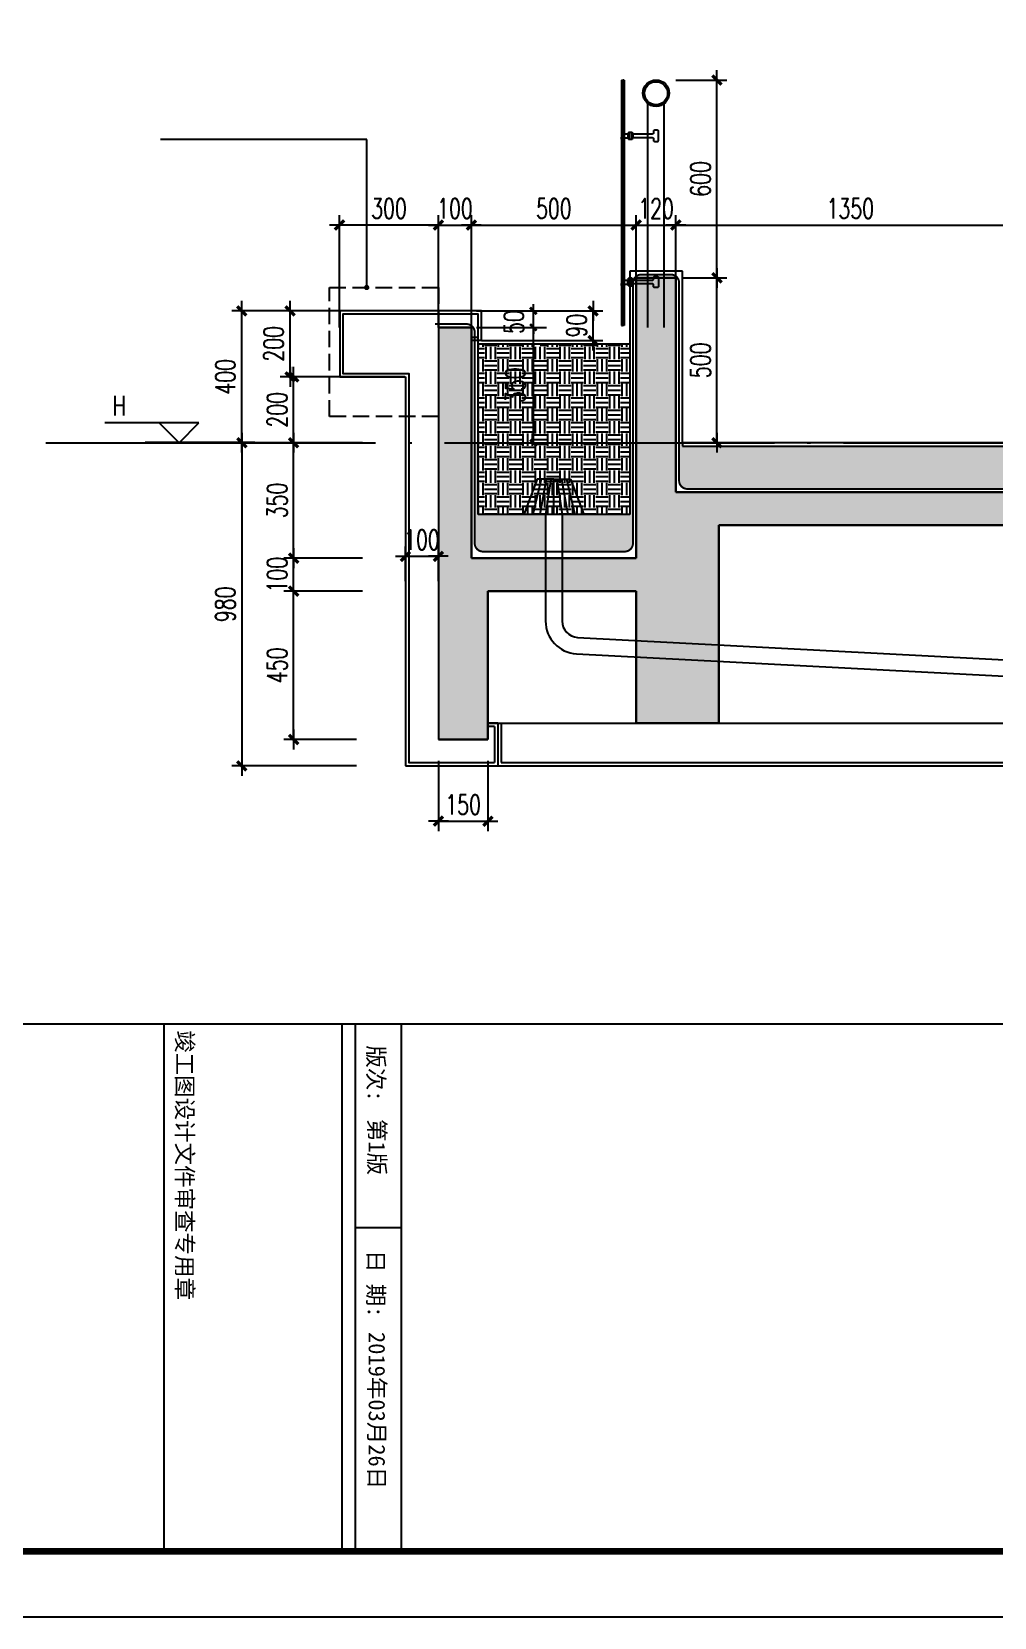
# Model space of a CAD drawing. Extents: x 1980812 to 2578970, y -669191 to 284498.
# Drawn here: x 2377895 to 2380815, y -408322 to -403514 of the extents above; entities that cross this region are included whole.
import ezdxf
from ezdxf.enums import TextEntityAlignment as Align

# ---------------------------------------------------------------- set-up
doc = ezdxf.new("R2010")
doc.units = 0
doc.header["$LTSCALE"] = 1000
doc.header["$MEASUREMENT"] = 0
doc.linetypes.add('DASH', pattern=[0.35, 0.25, -0.1])
doc.linetypes.add('DOTE', pattern=[2.42, 2, -0.2, 0.02, -0.2])
for name, color, linetype in [('A-SECT-MCUT', 1, 'Continuous'), ('A-SECT-MCUT-FINE', 137, 'Continuous'), ('DIM_ELEV', 3, 'Continuous'), ('DIM_IDEN', 3, 'Continuous'), ('dote', 1, 'DOTE'), ('ELEV-4-RAIL', 251, 'Continuous'), ('TEXT', 7, 'Continuous'), ('TK', 1, 'Continuous'), ('WALL', 4, 'Continuous'), ('WINDOW', 2, 'Continuous'), ('可见看线', 63, 'Continuous'), ('柱墙填充', 181, 'Continuous'), ('栏杆', 143, 'Continuous'), ('详细标注', 231, 'Continuous'), ('铝板', 31, 'Continuous'), ('防水卷材', 6, 'DASH'), ('面层', 31, 'Continuous')]:
    doc.layers.add(name, color=color, linetype=linetype)
doc.styles.add('_TCH_DIM_T3', font='SIMPLEX', dxfattribs={"width": 0.705882, "bigfont": 'GBCBIG'})
doc.styles.add('DIM_FONT', font='SIMPLEX', dxfattribs={"width": 0.7, "bigfont": 'GBCBIG'})
doc.styles.add('FSJ-SHX', font='txtw.shx', dxfattribs={"width": 0.75, "bigfont": 'hztxtw.shx'})
doc.styles.add('SONGTI', font='NSimSun.ttf', dxfattribs={"width": 1.1})
doc.dimstyles.new('_TCH_ARCH&&20', dxfattribs={"dimtxt": 59.5, "dimasz": 20, "dimexe": 40, "dimexo": 4, "dimgap": 25.25, "dimtad": 1, "dimdec": 0, "dimzin": 0, "dimdsep": 46, "dimtxsty": '_TCH_DIM_T3', "dimblk": 'ARCHTICK', "dimcen": 0.09, "dimclrt": 7, "dimazin": 2, "dimtfac": 1, "dimtdec": 0, "dimtix": 1, "dimtmove": 2, "dimatfit": 3, "dimfxl": 1, "dimtolj": 1, "dimtzin": 0, "dimarcsym": 0})
doc.dimstyles.new('DIMN20', dxfattribs={"dimscale": 0.2, "dimtxt": 300, "dimasz": 1, "dimexe": 150, "dimexo": 0, "dimgap": 100, "dimtad": 1, "dimdec": 0, "dimzin": 0, "dimdsep": 46, "dimtxsty": 'DIM_FONT', "dimblk1": '_DIMX', "dimblk2": '_DIMX', "dimsah": 1, "dimcen": 0.09, "dimclrd": 256, "dimclre": 256, "dimclrt": 7, "dimadec": 0, "dimazin": 0, "dimtfac": 1, "dimtdec": 0, "dimtix": 1, "dimtmove": 2, "dimatfit": 3, "dimldrblk": '_DIMX', "dimfxl": 150, "dimtolj": 1, "dimtzin": 0, "dimarcsym": 0})

# ---------------------------------------------------------------- blocks, each defined once
blk = doc.blocks.new('_DIMX')
blk.add_line((-150, 0), (150, 0))
at = {"const_width": 50}
blk.add_lwpolyline([(-70, -70), (70, 70)], dxfattribs=at)
blk = doc.blocks.new('*D2547')
at = {"layer": 'Defpoints', "color": 0, "transparency": 16777216}
for p in [(2378689.4, -405210.1), (2378898.7, -405210.1), (2378879.9, -405660.1)]:
    blk.add_point(p, dxfattribs=at)
at = {"layer": '详细标注', "lineweight": -2, "transparency": 16777216}
for p, q in [((2378898.7, -405210.1), (2378659.4, -405210.1)), ((2378689.4, -405659.9), (2378689.4, -405210.3)), ((2378879.9, -405660.1), (2378659.4, -405660.1))]:
    blk.add_line(p, q, dxfattribs=at)
at = {"layer": '详细标注', "lineweight": -2, "transparency": 16777216, "xscale": 0.2, "yscale": 0.2, "zscale": 0.2}
for p, rotation in [((2378689.4, -405210.1), 90), ((2378689.4, -405660.1), 270)]:
    blk.add_blockref('_DIMX', p, dxfattribs=dict(at, rotation=rotation))
at = {"layer": '详细标注', "color": 7, "transparency": 16777216, "insert": (2378639.4, -405435.1), "char_height": 60, "attachment_point": 5, "rotation": 90, "style": 'DIM_FONT'}
blk.add_mtext('\\A1;450', dxfattribs=at)
blk = doc.blocks.new('*D2548')
at = {"layer": 'Defpoints', "color": 0, "transparency": 16777216}
for p in [(2378689.4, -405110.1), (2378898.7, -405110.1, 0), (2378898.7, -405210.1)]:
    blk.add_point(p, dxfattribs=at)
at = {"layer": '详细标注', "lineweight": -2, "transparency": 16777216}
for p, q in [((2378898.7, -405110.1), (2378659.4, -405110.1)), ((2378689.4, -405109.9), (2378689.4, -405109.7)), ((2378689.4, -405210.1), (2378689.4, -405110.1)), ((2378898.7, -405210.1), (2378659.4, -405210.1)), ((2378689.4, -405210.3), (2378689.4, -405210.5))]:
    blk.add_line(p, q, dxfattribs=at)
at = {"layer": '详细标注', "lineweight": -2, "transparency": 16777216, "xscale": 0.2, "yscale": 0.2, "zscale": 0.2}
for p, rotation in [((2378689.4, -405110.1), 270), ((2378689.4, -405210.1), 90)]:
    blk.add_blockref('_DIMX', p, dxfattribs=dict(at, rotation=rotation))
at = {"layer": '详细标注', "color": 7, "transparency": 16777216, "insert": (2378639.4, -405160.1), "char_height": 60, "attachment_point": 5, "rotation": 90, "style": 'DIM_FONT'}
blk.add_mtext('\\A1;100', dxfattribs=at)
blk = doc.blocks.new('*D2549')
at = {"layer": 'Defpoints', "color": 0, "transparency": 16777216}
for p in [(2378689.4, -404760.1), (2378898.7, -404760.1, 0), (2378898.7, -405110.1)]:
    blk.add_point(p, dxfattribs=at)
at = {"layer": '详细标注', "lineweight": -2, "transparency": 16777216}
for p, q in [((2378898.7, -404760.1), (2378659.4, -404760.1)), ((2378689.4, -405109.9), (2378689.4, -404760.3)), ((2378898.7, -405110.1), (2378659.4, -405110.1))]:
    blk.add_line(p, q, dxfattribs=at)
at = {"layer": '详细标注', "lineweight": -2, "transparency": 16777216, "xscale": 0.2, "yscale": 0.2, "zscale": 0.2}
for p, rotation in [((2378689.4, -404760.1), 90), ((2378689.4, -405110.1), 270)]:
    blk.add_blockref('_DIMX', p, dxfattribs=dict(at, rotation=rotation))
at = {"layer": '详细标注', "color": 7, "transparency": 16777216, "insert": (2378639.4, -404935.1), "char_height": 60, "attachment_point": 5, "rotation": 90, "style": 'DIM_FONT'}
blk.add_mtext('\\A1;350', dxfattribs=at)
blk = doc.blocks.new('*D2550')
at = {"layer": 'Defpoints', "color": 0, "transparency": 16777216}
for p in [(2378532.3, -404360.1), (2378879.9, -404360.1), (2378879.9, -404760.1)]:
    blk.add_point(p, dxfattribs=at)
at = {"layer": '详细标注', "lineweight": -2, "transparency": 16777216}
for p, q in [((2378879.9, -404360.1), (2378502.3, -404360.1)), ((2378532.3, -404759.9), (2378532.3, -404360.3)), ((2378879.9, -404760.1), (2378502.3, -404760.1))]:
    blk.add_line(p, q, dxfattribs=at)
at = {"layer": '详细标注', "lineweight": -2, "transparency": 16777216, "xscale": 0.2, "yscale": 0.2, "zscale": 0.2}
for p, rotation in [((2378532.3, -404360.1), 90), ((2378532.3, -404760.1), 270)]:
    blk.add_blockref('_DIMX', p, dxfattribs=dict(at, rotation=rotation))
at = {"layer": '详细标注', "color": 7, "transparency": 16777216, "insert": (2378482.3, -404560.1), "char_height": 60, "attachment_point": 5, "rotation": 90, "style": 'DIM_FONT'}
blk.add_mtext('\\A1;400', dxfattribs=at)
blk = doc.blocks.new('*D2551')
at = {"layer": 'Defpoints', "color": 0, "transparency": 16777216}
for p in [(2378689.4, -405110.1), (2378898.7, -405110.1, 0), (2378898.7, -405210.1)]:
    blk.add_point(p, dxfattribs=at)
at = {"layer": '详细标注', "lineweight": -2, "transparency": 16777216}
for p, q in [((2378898.7, -405110.1), (2378659.4, -405110.1)), ((2378689.4, -405109.9), (2378689.4, -405109.7)), ((2378689.4, -405210.1), (2378689.4, -405110.1)), ((2378898.7, -405210.1), (2378659.4, -405210.1)), ((2378689.4, -405210.3), (2378689.4, -405210.5))]:
    blk.add_line(p, q, dxfattribs=at)
at = {"layer": '详细标注', "lineweight": -2, "transparency": 16777216, "xscale": 0.2, "yscale": 0.2, "zscale": 0.2}
for p, rotation in [((2378689.4, -405110.1), 270), ((2378689.4, -405210.1), 90)]:
    blk.add_blockref('_DIMX', p, dxfattribs=dict(at, rotation=rotation))
at = {"layer": '详细标注', "color": 7, "transparency": 16777216, "insert": (2378639.4, -405160.1), "char_height": 60, "attachment_point": 5, "rotation": 90, "style": 'DIM_FONT'}
blk.add_mtext('\\A1;100', dxfattribs=at)
blk = doc.blocks.new('*D2552')
at = {"layer": 'Defpoints', "color": 0, "transparency": 16777216}
for p in [(2378689.4, -404760.1), (2378898.7, -404760.1, 0), (2378898.7, -405110.1)]:
    blk.add_point(p, dxfattribs=at)
at = {"layer": '详细标注', "lineweight": -2, "transparency": 16777216}
for p, q in [((2378898.7, -404760.1), (2378659.4, -404760.1)), ((2378689.4, -405109.9), (2378689.4, -404760.3)), ((2378898.7, -405110.1), (2378659.4, -405110.1))]:
    blk.add_line(p, q, dxfattribs=at)
at = {"layer": '详细标注', "lineweight": -2, "transparency": 16777216, "xscale": 0.2, "yscale": 0.2, "zscale": 0.2}
for p, rotation in [((2378689.4, -404760.1), 90), ((2378689.4, -405110.1), 270)]:
    blk.add_blockref('_DIMX', p, dxfattribs=dict(at, rotation=rotation))
at = {"layer": '详细标注', "color": 7, "transparency": 16777216, "insert": (2378639.4, -404935.1), "char_height": 60, "attachment_point": 5, "rotation": 90, "style": 'DIM_FONT'}
blk.add_mtext('\\A1;350', dxfattribs=at)
blk = doc.blocks.new('*D2553')
at = {"layer": 'Defpoints', "color": 0, "transparency": 16777216}
for p in [(2378532.3, -404360.1), (2378879.9, -404360.1), (2378879.9, -404760.1)]:
    blk.add_point(p, dxfattribs=at)
at = {"layer": '详细标注', "lineweight": -2, "transparency": 16777216}
for p, q in [((2378879.9, -404360.1), (2378502.3, -404360.1)), ((2378532.3, -404759.9), (2378532.3, -404360.3)), ((2378879.9, -404760.1), (2378502.3, -404760.1))]:
    blk.add_line(p, q, dxfattribs=at)
at = {"layer": '详细标注', "lineweight": -2, "transparency": 16777216, "xscale": 0.2, "yscale": 0.2, "zscale": 0.2}
for p, rotation in [((2378532.3, -404360.1), 90), ((2378532.3, -404760.1), 270)]:
    blk.add_blockref('_DIMX', p, dxfattribs=dict(at, rotation=rotation))
at = {"layer": '详细标注', "color": 7, "transparency": 16777216, "insert": (2378482.3, -404560.1), "char_height": 60, "attachment_point": 5, "rotation": 90, "style": 'DIM_FONT'}
blk.add_mtext('\\A1;400', dxfattribs=at)
blk = doc.blocks.new('*D2736')
at = {"layer": 'Defpoints', "color": 0, "transparency": 16777216}
for p in [(2379868.7, -404260.1), (2379973.5, -404260.1), (2379868.7, -404760.1, 0)]:
    blk.add_point(p, dxfattribs=at)
at = {"layer": '详细标注', "lineweight": -2, "transparency": 16777216}
for p, q in [((2379868.7, -404260.1), (2380003.5, -404260.1)), ((2379973.5, -404759.9), (2379973.5, -404260.3)), ((2379868.7, -404760.1), (2380003.5, -404760.1))]:
    blk.add_line(p, q, dxfattribs=at)
at = {"layer": '详细标注', "lineweight": -2, "transparency": 16777216, "xscale": 0.2, "yscale": 0.2, "zscale": 0.2}
for p, rotation in [((2379973.5, -404260.1), 90), ((2379973.5, -404760.1), 270)]:
    blk.add_blockref('_DIMX', p, dxfattribs=dict(at, rotation=rotation))
at = {"layer": '详细标注', "color": 7, "transparency": 16777216, "insert": (2379923.5, -404510.1), "char_height": 60, "attachment_point": 5, "rotation": 90, "style": 'DIM_FONT'}
blk.add_mtext('\\A1;500', dxfattribs=at)
blk = doc.blocks.new('*D2555')
at = {"layer": 'Defpoints', "color": 0, "transparency": 16777216}
for p in [(2379848.7, -403660.1), (2379973.5, -403660.1), (2379868.7, -404260.1)]:
    blk.add_point(p, dxfattribs=at)
at = {"layer": '详细标注', "lineweight": -2, "transparency": 16777216}
for p, q in [((2379848.7, -403660.1), (2380003.5, -403660.1)), ((2379973.5, -404259.9), (2379973.5, -403660.3)), ((2379868.7, -404260.1), (2380003.5, -404260.1))]:
    blk.add_line(p, q, dxfattribs=at)
at = {"layer": '详细标注', "lineweight": -2, "transparency": 16777216, "xscale": 0.2, "yscale": 0.2, "zscale": 0.2}
for p, rotation in [((2379973.5, -403660.1), 90), ((2379973.5, -404260.1), 270)]:
    blk.add_blockref('_DIMX', p, dxfattribs=dict(at, rotation=rotation))
at = {"layer": '详细标注', "color": 7, "transparency": 16777216, "insert": (2379923.5, -403960.1), "char_height": 60, "attachment_point": 5, "rotation": 90, "style": 'DIM_FONT'}
blk.add_mtext('\\A1;600', dxfattribs=at)
blk = doc.blocks.new('*D2556')
at = {"layer": 'Defpoints', "color": 0, "transparency": 16777216}
for p in [(2378879.9, -404760.1), (2378532.3, -405740.1), (2378879.9, -405740.1)]:
    blk.add_point(p, dxfattribs=at)
at = {"layer": '详细标注', "lineweight": -2, "transparency": 16777216}
for p, q in [((2378879.9, -404760.1), (2378502.3, -404760.1)), ((2378532.3, -404760.3), (2378532.3, -405739.9)), ((2378879.9, -405740.1), (2378502.3, -405740.1))]:
    blk.add_line(p, q, dxfattribs=at)
at = {"layer": '详细标注', "lineweight": -2, "transparency": 16777216, "xscale": 0.2, "yscale": 0.2, "zscale": 0.2}
for p, rotation in [((2378532.3, -404760.1), 90), ((2378532.3, -405740.1), 270)]:
    blk.add_blockref('_DIMX', p, dxfattribs=dict(at, rotation=rotation))
at = {"layer": '详细标注', "color": 7, "transparency": 16777216, "insert": (2378482.3, -405250.1), "char_height": 60, "attachment_point": 5, "rotation": 90, "style": 'DIM_FONT'}
blk.add_mtext('\\A1;980', dxfattribs=at)
blk = doc.blocks.new('*D2557')
at = {"layer": 'Defpoints', "color": 0, "transparency": 16777216}
for p in [(2379228.7, -404099.8), (2379128.7, -404410.1), (2379228.7, -404410.1)]:
    blk.add_point(p, dxfattribs=at)
at = {"layer": '详细标注', "lineweight": -2, "transparency": 16777216}
for p, q in [((2379128.5, -404099.8), (2379128.3, -404099.8)), ((2379128.7, -404410.1), (2379128.7, -404069.8)), ((2379128.7, -404099.8), (2379228.7, -404099.8)), ((2379228.7, -404410.1), (2379228.7, -404069.8)), ((2379228.9, -404099.8), (2379229.1, -404099.8))]:
    blk.add_line(p, q, dxfattribs=at)
at = {"layer": '详细标注', "lineweight": -2, "transparency": 16777216, "xscale": 0.2, "yscale": 0.2, "zscale": 0.2}
blk.add_blockref('_DIMX', (2379128.7, -404099.8), dxfattribs=at)
at = {"layer": '详细标注', "lineweight": -2, "transparency": 16777216, "xscale": 0.2, "yscale": 0.2, "zscale": 0.2, "rotation": 180}
blk.add_blockref('_DIMX', (2379228.7, -404099.8), dxfattribs=at)
at = {"layer": '详细标注', "color": 7, "transparency": 16777216, "insert": (2379178.7, -404049.8), "char_height": 60, "attachment_point": 5, "style": 'DIM_FONT'}
blk.add_mtext('\\A1;100', dxfattribs=at)
blk = doc.blocks.new('*D2558')
at = {"layer": 'Defpoints', "color": 0, "transparency": 16777216}
for p in [(2379728.7, -404099.8), (2379728.7, -404260.1), (2379228.7, -404410.1)]:
    blk.add_point(p, dxfattribs=at)
at = {"layer": '详细标注', "lineweight": -2, "transparency": 16777216}
for p, q in [((2379228.7, -404410.1), (2379228.7, -404069.8)), ((2379228.9, -404099.8), (2379728.5, -404099.8)), ((2379728.7, -404260.1), (2379728.7, -404069.8))]:
    blk.add_line(p, q, dxfattribs=at)
at = {"layer": '详细标注', "lineweight": -2, "transparency": 16777216, "xscale": 0.2, "yscale": 0.2, "zscale": 0.2, "rotation": 180}
blk.add_blockref('_DIMX', (2379228.7, -404099.8), dxfattribs=at)
at = {"layer": '详细标注', "lineweight": -2, "transparency": 16777216, "xscale": 0.2, "yscale": 0.2, "zscale": 0.2}
blk.add_blockref('_DIMX', (2379728.7, -404099.8), dxfattribs=at)
at = {"layer": '详细标注', "color": 7, "transparency": 16777216, "insert": (2379478.7, -404049.8), "char_height": 60, "attachment_point": 5, "style": 'DIM_FONT'}
blk.add_mtext('\\A1;500', dxfattribs=at)
blk = doc.blocks.new('*D2559')
at = {"layer": 'Defpoints', "color": 0, "transparency": 16777216}
for p in [(2379848.7, -404099.8), (2379728.7, -404260.1), (2379848.7, -404260.1)]:
    blk.add_point(p, dxfattribs=at)
at = {"layer": '详细标注', "lineweight": -2, "transparency": 16777216}
for p, q in [((2379728.5, -404099.8), (2379728.3, -404099.8)), ((2379728.7, -404260.1), (2379728.7, -404069.8)), ((2379728.7, -404099.8), (2379848.7, -404099.8)), ((2379848.7, -404260.1), (2379848.7, -404069.8)), ((2379848.9, -404099.8), (2379849.1, -404099.8))]:
    blk.add_line(p, q, dxfattribs=at)
at = {"layer": '详细标注', "lineweight": -2, "transparency": 16777216, "xscale": 0.2, "yscale": 0.2, "zscale": 0.2}
blk.add_blockref('_DIMX', (2379728.7, -404099.8), dxfattribs=at)
at = {"layer": '详细标注', "lineweight": -2, "transparency": 16777216, "xscale": 0.2, "yscale": 0.2, "zscale": 0.2, "rotation": 180}
blk.add_blockref('_DIMX', (2379848.7, -404099.8), dxfattribs=at)
at = {"layer": '详细标注', "color": 7, "transparency": 16777216, "insert": (2379788.7, -404049.8), "char_height": 60, "attachment_point": 5, "style": 'DIM_FONT'}
blk.add_mtext('\\A1;120', dxfattribs=at)
blk = doc.blocks.new('*D2560')
at = {"layer": 'Defpoints', "color": 0, "transparency": 16777216}
for p in [(2380907.3, -404099.8), (2379848.7, -404260.1), (2380907.3, -404330.1, 0)]:
    blk.add_point(p, dxfattribs=at)
at = {"layer": '详细标注', "lineweight": -2, "transparency": 16777216}
for p, q in [((2379848.7, -404260.1), (2379848.7, -404069.8)), ((2379848.9, -404099.8), (2380907.1, -404099.8)), ((2380907.3, -404330.1), (2380907.3, -404069.8))]:
    blk.add_line(p, q, dxfattribs=at)
at = {"layer": '详细标注', "lineweight": -2, "transparency": 16777216, "xscale": 0.2, "yscale": 0.2, "zscale": 0.2, "rotation": 180}
blk.add_blockref('_DIMX', (2379848.7, -404099.8), dxfattribs=at)
at = {"layer": '详细标注', "lineweight": -2, "transparency": 16777216, "xscale": 0.2, "yscale": 0.2, "zscale": 0.2}
blk.add_blockref('_DIMX', (2380907.3, -404099.8), dxfattribs=at)
at = {"layer": '详细标注', "color": 7, "transparency": 16777216, "insert": (2380378, -404049.8), "char_height": 60, "attachment_point": 5, "style": 'DIM_FONT'}
blk.add_mtext('\\A1;1350', dxfattribs=at)
blk = doc.blocks.new('A$C4E184874')
at = {"layer": 'A-SECT-MCUT'}
for radius in [40, 35]:
    blk.add_circle((-50, 710), radius, dxfattribs=at)
at = {"layer": 'A-SECT-MCUT-FINE'}
for p, q in [((-75, 0), (-75, 678.8)), ((-25, 0), (-25, 678.8)), ((-150.2, 586.9), (-135.6, 586.9)), ((-135.6, 588.6), (-135.6, 573)), ((-131.2, 588.6), (-135.6, 588.6)), ((-133.4, 592.2), (-133.4, 588.6)), ((-133.4, 592.2), (-122.6, 592.2)), ((-131.2, 573), (-131.2, 588.6)), ((-125.1, 588.6), (-120.4, 588.6)), ((-125.1, 588.6), (-125.1, 573)), ((-122.6, 592.2), (-122.6, 588.6)), ((-120.4, 588.6), (-120.4, 573)), ((-120.4, 588.4), (-120.4, 587.1)), ((-150.2, 574.8), (-135.6, 574.8)), ((-131.2, 573), (-135.6, 573)), ((-133.4, 572.8), (-133.4, 573)), ((-133.4, 572.8), (-133.4, 569.4)), ((-125.6, 569.4), (-133.4, 569.4)), ((-122.6, 569.4), (-125.6, 569.4)), ((-125.1, 573), (-120.4, 573)), ((-122.6, 573), (-122.6, 569.4)), ((-120.4, 574.5), (-120.4, 573.2)), ((-131.2, 145.1), (-135.6, 145.1)), ((-125.6, 148.8), (-133.4, 148.8)), ((-133.4, 145.4), (-133.4, 148.8)), ((-133.4, 145.4), (-133.4, 145.1)), ((-131.2, 145.1), (-131.2, 129.6)), ((-122.6, 148.8), (-125.6, 148.8)), ((-125.1, 145.1), (-120.4, 145.1)), ((-125.1, 129.6), (-125.1, 145.1)), ((-122.6, 145.1), (-122.6, 148.8)), ((-120.4, 129.6), (-120.4, 145.1)), ((-120.4, 143.7), (-120.4, 145)), ((-131.2, 129.6), (-135.6, 129.6)), ((-133.4, 125.9), (-133.4, 129.6)), ((-133.4, 125.9), (-122.6, 125.9)), ((-125.1, 129.6), (-120.4, 129.6)), ((-122.6, 125.9), (-122.6, 129.6)), ((-120.4, 129.8), (-120.4, 131.1))]:
    blk.add_line(p, q, dxfattribs=at)
for points in [[(-150.2, 586.9), (-155, 590.8), (-155, 585.4)], [(-108.9, 586.2), (-120.4, 586.2)], [(-150.2, 574.8), (-155, 570.9), (-155, 576.3)], [(-120.4, 575.4), (-108.9, 575.4)], [(-120.4, 142.8), (-108.9, 142.8)], [(-108.9, 132), (-120.4, 132)]]:
    blk.add_lwpolyline(points, dxfattribs=at)
for points in [[(-109.9, 575.4), (-60.8, 575.4, -0.414214), (-57.8, 572.4), (-57.8, 567, 0.44229), (-54.8, 564), (-45.2, 564, 0.398045), (-42.3, 567), (-42.3, 594.6, 0.414214), (-45.3, 597.6), (-54.8, 597.6, 0.414214), (-57.8, 594.6), (-57.8, 589.2, -0.414214), (-60.8, 586.2), (-109.9, 586.2)], [(-109.9, 142.8), (-60.8, 142.8, 0.414214), (-57.8, 145.8), (-57.8, 151.2, -0.44229), (-54.8, 154.2), (-45.2, 154.2, -0.398045), (-42.3, 151.2), (-42.3, 123.6, -0.414214), (-45.3, 120.6), (-54.8, 120.6, -0.414214), (-57.8, 123.6), (-57.8, 129, 0.414214), (-60.8, 132), (-109.9, 132)]]:
    blk.add_lwpolyline(points, format="xyb", dxfattribs=at)
at = {"layer": 'DIM_IDEN'}
blk.add_circle((-25, 318.4), 0, dxfattribs=at)
at = {"layer": 'ELEV-4-RAIL'}
for p, q in [((-135.6, 129.6), (-135.6, 145.1)), ((-150.2, 143.4), (-135.6, 143.4)), ((-150.2, 131.3), (-135.6, 131.3))]:
    blk.add_line(p, q, dxfattribs=at)
for points in [[(-150.2, 143.4), (-155, 147.3), (-155, 141.9)], [(-150.2, 131.3), (-155, 127.4), (-155, 132.8)]]:
    blk.add_lwpolyline(points, dxfattribs=at)
at = {"layer": 'WINDOW'}
for p, q in [((-155, 749.4), (-154.4, 750)), ((-155, 749.4), (-155, 5.9)), ((-154.4, 750), (-152, 750)), ((-152, 750), (-151.1, 749.1)), ((-150.1, 750), (-151.1, 749.1)), ((-151.1, 749.1), (-151.1, 6.2)), ((-147.7, 750), (-150.1, 750)), ((-147.1, 749.4), (-147.7, 750)), ((-147.1, 749.4), (-147.1, 5.9)), ((-155, 5.9), (-154.4, 5.3)), ((-154.4, 5.3), (-152, 5.3)), ((-152, 5.3), (-151.1, 6.2)), ((-150.1, 5.3), (-151.1, 6.2)), ((-147.7, 5.3), (-150.1, 5.3)), ((-147.1, 5.9), (-147.7, 5.3))]:
    blk.add_line(p, q, dxfattribs=at)
blk = doc.blocks.new('*D2662')
at = {"layer": 'Defpoints', "color": 0, "transparency": 16777216}
for p in [(2378828.7, -404099.8), (2378828.7, -404410.1, 0), (2379128.7, -404410.1)]:
    blk.add_point(p, dxfattribs=at)
at = {"layer": '详细标注', "lineweight": -2, "transparency": 16777216}
for p, q in [((2378828.7, -404410.1), (2378828.7, -404069.8)), ((2379128.5, -404099.8), (2378828.9, -404099.8)), ((2379128.7, -404410.1), (2379128.7, -404069.8))]:
    blk.add_line(p, q, dxfattribs=at)
at = {"layer": '详细标注', "lineweight": -2, "transparency": 16777216, "xscale": 0.2, "yscale": 0.2, "zscale": 0.2, "rotation": 180}
blk.add_blockref('_DIMX', (2378828.7, -404099.8), dxfattribs=at)
at = {"layer": '详细标注', "lineweight": -2, "transparency": 16777216, "xscale": 0.2, "yscale": 0.2, "zscale": 0.2}
blk.add_blockref('_DIMX', (2379128.7, -404099.8), dxfattribs=at)
at = {"layer": '详细标注', "color": 7, "transparency": 16777216, "insert": (2378978.7, -404049.8), "char_height": 60, "attachment_point": 5, "style": 'DIM_FONT'}
blk.add_mtext('\\A1;300', dxfattribs=at)
blk = doc.blocks.new('*D1486')
at = {"layer": 'Defpoints', "color": 0, "transparency": 16777216}
for p in [(-450.4, 50), (-102.8, 50), (-102.8, -150, 0)]:
    blk.add_point(p, dxfattribs=at)
at = {"layer": '详细标注', "lineweight": -2, "transparency": 16777216}
for p, q in [((-102.8, 50), (-480.4, 50)), ((-450.4, -149.8), (-450.4, 49.8)), ((-102.8, -150), (-480.4, -150))]:
    blk.add_line(p, q, dxfattribs=at)
at = {"layer": '详细标注', "lineweight": -2, "transparency": 16777216, "xscale": 0.2, "yscale": 0.2, "zscale": 0.2}
for p, rotation in [((-450.4, 50), 90), ((-450.4, -150), 270)]:
    blk.add_blockref('_DIMX', p, dxfattribs=dict(at, rotation=rotation))
at = {"layer": '详细标注', "color": 7, "transparency": 16777216, "insert": (-500.4, -50), "char_height": 60, "attachment_point": 5, "rotation": 90, "style": 'DIM_FONT'}
blk.add_mtext('\\A1;200', dxfattribs=at)
blk = doc.blocks.new('_ArchTick')
at = {"color": 0, "linetype": 'ByBlock', "const_width": 0.4}
blk.add_lwpolyline([(-0.5, -0.5), (0.5, 0.5)], dxfattribs=at)
blk = doc.blocks.new('*D1487')
at = {"layer": 'Defpoints', "color": 0, "transparency": 16777216}
for p in [(110.6, 0), (287.5, 0), (110.6, -350.4)]:
    blk.add_point(p, dxfattribs=at)
at = {"layer": '详细标注', "color": 0, "lineweight": -2, "transparency": 16777216}
for p, q in [((114.6, 0), (327.5, 0)), ((287.5, -350.4), (287.5, 0)), ((114.6, -350.4), (327.5, -350.4))]:
    blk.add_line(p, q, dxfattribs=at)
at = {"layer": '详细标注', "color": 0, "lineweight": -2, "transparency": 16777216, "xscale": 20, "yscale": 20, "zscale": 20}
for p, rotation in [((287.5, 0), 90), ((287.5, -350.4), 270)]:
    blk.add_blockref('_ArchTick', p, dxfattribs=dict(at, rotation=rotation))
at = {"layer": '详细标注', "color": 7, "transparency": 16777216, "insert": (232.5, -175.2), "char_height": 59.5, "attachment_point": 5, "rotation": 90, "style": '_TCH_DIM_T3'}
blk.add_mtext('\\A1;350', dxfattribs=at)
blk = doc.blocks.new('*D1488')
at = {"layer": 'Defpoints', "color": 0, "transparency": 16777216}
for p in [(110.6, 50), (287.5, 50), (110.6, 0)]:
    blk.add_point(p, dxfattribs=at)
at = {"layer": '详细标注', "color": 0, "lineweight": -2, "transparency": 16777216}
for p, q in [((114.6, 50), (327.5, 50)), ((287.5, 50), (287.5, 70)), ((287.5, 0), (287.5, 50)), ((114.6, 0), (327.5, 0)), ((287.5, 0), (287.5, -20))]:
    blk.add_line(p, q, dxfattribs=at)
at = {"layer": '详细标注', "color": 0, "lineweight": -2, "transparency": 16777216, "xscale": 20, "yscale": 20, "zscale": 20}
for p, rotation in [((287.5, 50), 270), ((287.5, 0), 90)]:
    blk.add_blockref('_ArchTick', p, dxfattribs=dict(at, rotation=rotation))
at = {"layer": '详细标注', "color": 7, "transparency": 16777216, "insert": (228.3, 16.1), "char_height": 59.5, "attachment_point": 5, "rotation": 90, "style": '_TCH_DIM_T3'}
blk.add_mtext('\\A1;50', dxfattribs=at)
blk = doc.blocks.new('*D2123')
at = {"layer": 'Defpoints', "color": 0, "transparency": 16777216}
for p in [(2379128.5, -405104.5, 0), (2379028.5, -405180.2), (2379128.5, -405180.2, 0)]:
    blk.add_point(p, dxfattribs=at)
at = {"layer": '详细标注', "lineweight": -2, "transparency": 16777216}
for p, q in [((2379028.3, -405104.5, 0), (2379028.1, -405104.5, 0)), ((2379028.5, -405180.2, 0), (2379028.5, -405074.5, 0)), ((2379028.5, -405104.5, 0), (2379128.5, -405104.5, 0)), ((2379128.5, -405180.2, 0), (2379128.5, -405074.5, 0)), ((2379128.7, -405104.5, 0), (2379128.9, -405104.5, 0))]:
    blk.add_line(p, q, dxfattribs=at)
at = {"layer": '详细标注', "lineweight": -2, "transparency": 16777216, "xscale": 0.2, "yscale": 0.2, "zscale": 0.2}
blk.add_blockref('_DIMX', (2379028.5, -405104.5, 0), dxfattribs=at)
at = {"layer": '详细标注', "lineweight": -2, "transparency": 16777216, "xscale": 0.2, "yscale": 0.2, "zscale": 0.2, "rotation": 180}
blk.add_blockref('_DIMX', (2379128.5, -405104.5, 0), dxfattribs=at)
at = {"layer": '详细标注', "color": 7, "transparency": 16777216, "insert": (2379078.5, -405054.5, 0), "char_height": 60, "attachment_point": 5, "style": 'DIM_FONT'}
blk.add_mtext('\\A1;100', dxfattribs=at)
blk = doc.blocks.new('*D2124')
at = {"layer": 'Defpoints', "color": 0, "transparency": 16777216}
for p in [(2378689.4, -404560.1), (2378898.7, -404560.1), (2378898.7, -404760.1)]:
    blk.add_point(p, dxfattribs=at)
at = {"layer": '详细标注', "lineweight": -2, "transparency": 16777216}
for p, q in [((2378898.7, -404560.1), (2378659.4, -404560.1)), ((2378689.4, -404759.9), (2378689.4, -404560.3)), ((2378898.7, -404760.1), (2378659.4, -404760.1))]:
    blk.add_line(p, q, dxfattribs=at)
at = {"layer": '详细标注', "lineweight": -2, "transparency": 16777216, "xscale": 0.2, "yscale": 0.2, "zscale": 0.2}
for p, rotation in [((2378689.4, -404560.1), 90), ((2378689.4, -404760.1), 270)]:
    blk.add_blockref('_DIMX', p, dxfattribs=dict(at, rotation=rotation))
at = {"layer": '详细标注', "color": 7, "transparency": 16777216, "insert": (2378639.4, -404660.1), "char_height": 60, "attachment_point": 5, "rotation": 90, "style": 'DIM_FONT'}
blk.add_mtext('\\A1;200', dxfattribs=at)
blk = doc.blocks.new('*D2627')
at = {"layer": 'Defpoints', "color": 0, "transparency": 16777216}
for p in [(2379259.1, -404360.1), (2379597.7, -404360.1), (2379259.1, -404450.1)]:
    blk.add_point(p, dxfattribs=at)
at = {"layer": '详细标注', "lineweight": -2, "transparency": 16777216}
for p, q in [((2379259.1, -404360.1), (2379627.7, -404360.1)), ((2379597.7, -404359.9), (2379597.7, -404359.7)), ((2379597.7, -404450.1), (2379597.7, -404360.1)), ((2379259.1, -404450.1), (2379627.7, -404450.1)), ((2379597.7, -404450.3), (2379597.7, -404450.5))]:
    blk.add_line(p, q, dxfattribs=at)
at = {"layer": '详细标注', "lineweight": -2, "transparency": 16777216, "xscale": 0.2, "yscale": 0.2, "zscale": 0.2}
for p, rotation in [((2379597.7, -404360.1), 270), ((2379597.7, -404450.1), 90)]:
    blk.add_blockref('_DIMX', p, dxfattribs=dict(at, rotation=rotation))
at = {"layer": '详细标注', "color": 7, "transparency": 16777216, "insert": (2379547.7, -404405.1), "char_height": 60, "attachment_point": 5, "rotation": 90, "style": 'DIM_FONT'}
blk.add_mtext('\\A1;90', dxfattribs=at)
blk = doc.blocks.new('*D2199')
at = {"layer": 'Defpoints', "color": 0, "transparency": 16777216}
for p in [(2379128.7, -405724.4), (2379278.7, -405724.4), (2379278.7, -405907.7)]:
    blk.add_point(p, dxfattribs=at)
at = {"layer": '详细标注', "linetype": 'ByBlock', "lineweight": -2, "transparency": 16777216}
for p, q in [((2379128.7, -405724.4), (2379128.7, -405937.7)), ((2379278.7, -405724.4), (2379278.7, -405937.7))]:
    blk.add_line(p, q, dxfattribs=at)
at = {"layer": '详细标注', "lineweight": -2, "transparency": 16777216}
blk.add_line((2379128.9, -405907.7), (2379278.5, -405907.7), dxfattribs=at)
at = {"layer": '详细标注', "lineweight": -2, "transparency": 16777216, "xscale": 0.2, "yscale": 0.2, "zscale": 0.2, "rotation": 180}
blk.add_blockref('_DIMX', (2379128.7, -405907.7), dxfattribs=at)
at = {"layer": '详细标注', "lineweight": -2, "transparency": 16777216, "xscale": 0.2, "yscale": 0.2, "zscale": 0.2}
blk.add_blockref('_DIMX', (2379278.7, -405907.7), dxfattribs=at)
at = {"layer": '详细标注', "color": 7, "transparency": 16777216, "insert": (2379203.7, -405857.7), "char_height": 60, "attachment_point": 5, "style": 'DIM_FONT'}
blk.add_mtext('\\A1;150', dxfattribs=at)
blk = doc.blocks.new('A$C07856B57')
at = {"layer": '铝板'}
for p, q in [((130, 50), (-300, 50)), ((-300, 50), (-300, -150)), ((130, -40), (130, 50)), ((130, -40), (99.8, -40)), ((-300, -150), (-100, -150)), ((-100, -150), (-100, -1330)), ((180, -1200, 0), (149.8, -1200, 0)), ((180, -1200, 0), (180, -1330, 0)), ((180, -1200, 0), (180, -1330, 0)), ((170, -1210, 0), (149.8, -1210, 0)), ((170, -1210, 0), (170, -1320, 0)), ((-100, -1330), (180, -1330))]:
    blk.add_line(p, q, dxfattribs=at)
blk.add_lwpolyline([(99.8, -30), (120, -30), (120, 40), (-290, 40), (-290, -140), (-90, -140), (-90, -1320), (170, -1320)], dxfattribs=at)
at = {"layer": '详细标注'}
dim = blk.add_linear_dim(base=(-450.4, 50), p1=(-102.8, -150, 0), p2=(-102.8, 50), angle=90, dimstyle='DIMN20', dxfattribs=at)
dim.commit()
dim.dimension.update_dxf_attribs({"geometry": '*D1486', "text_midpoint": (-500.4, -50)})
dim = blk.add_linear_dim(base=(287.5, 50), p1=(110.6, 0), p2=(110.6, 50), angle=90, dimstyle='_TCH_ARCH&&20', dxfattribs=at)
dim.commit()
dim.dimension.update_dxf_attribs({"geometry": '*D1488', "text_midpoint": (228.3, 16.1), "dimtype": 129})
dim = blk.add_aligned_dim(p1=(110.6, -350.4), p2=(110.6, 0), distance=-176.9, dimstyle='_TCH_ARCH&&20', dxfattribs=at)
dim.commit()
dim.dimension.update_dxf_attribs({"geometry": '*D1487', "text_midpoint": (232.5, -175.2)})

msp = doc.modelspace()

# ---------------------------------------------------------------- hatches: boundary and pattern name
at = {"layer": '柱墙填充'}
h = msp.add_hatch(dxfattribs=at)
h.set_pattern_fill('钢筋混凝土', color=256, scale=20)
h.set_pattern_definition([(45, (2376079.31, -523830.945), (-35.35534, 35.35534), []), (50, (2376079.31, -523830.94), (143.45204, -12.55043), [15, -165]), (355, (2376079.31, -523830.94), (-27.75027, 150.43843), [12, -132]), (100.4514, (2376091.26, -523831.99), (115.70188, 137.88791), [12.74804, -140.22842]), (46.1842, (2376079.31, -523790.94), (213.4482, -33.1038), [22.5, -247.5]), (96.6356, (2376097.1, -523793.7), (186.93254, 194.82357), [19.12206, -210.3426]), (351.1842, (2376079.3, -523790.94), (186.9324, 194.8237), [18, -198]), (21, (2376099.31, -523800.94), (119.38141, -80.52378), [15, -165]), (326, (2376099.31, -523800.94), (48.66307, 145.03), [12, -132]), (71.4514, (2376109.26, -523807.66), (168.04453, 64.5061), [12.74804, -140.22842]), (37.5, (2376079.31, -523830.945), (2.43197, 66.57877), [0, -130.4, 0, -134, 0, -132.5]), (7.5, (2376079.31, -523830.945), (52.613907, 78.882342), [0, -76.4, 0, -127.4, 0, -50.5]), (327.5, (2376034.71, -523830.945), (106.764487, -4.510974), [0, -50, 0, -156, 0, -207]), (317.5, (2376014.71, -523830.945), (116.637234, 20.021), [0, -65, 0, -103.6, 0, -147])])
h.paths.add_polyline_path([(2379128.7, -404410.1), (2379228.7, -404410.1), (2379228.7, -405110.1), (2379728.7, -405110.1), (2379728.7, -404260.1), (2379848.7, -404260.1), (2379848.7, -404910.1), (2380907.3, -404910.1), (2380907.3, -404410.1), (2381107.3, -404410.1), (2381107.3, -404910.1), (2383139.8, -404910.1), (2383139.8, -405010.1), (2382698.7, -405010.1), (2382698.7, -405660.1), (2382298.7, -405660.1), (2382298.7, -405010.1), (2381107.3, -405010.1), (2381107.3, -405660.1), (2380907.3, -405660.1), (2380907.3, -405010.1), (2379978.7, -405010.1), (2379978.7, -405610.1), (2379728.7, -405610.1), (2379728.7, -405210.1), (2379278.7, -405210.1), (2379278.7, -405660.1), (2379128.7, -405660.1)])
h = msp.add_hatch(dxfattribs=at)
h.set_pattern_fill('土壤', color=252, scale=10)
h.set_pattern_definition([(0, (-539993.844, 524073.04), (37.5, 37.5), [37.5, -37.5]), (0, (-539993.844, 524087.104), (37.5, 37.5), [37.5, -37.5]), (0, (-539993.844, 524101.166), (37.5, 37.5), [37.5, -37.5]), (90, (-539989.156, 524105.854), (-37.5, 37.5), [37.5, -37.5]), (90, (-539975.094, 524105.854), (-37.5, 37.5), [37.5, -37.5]), (90, (-539961.03, 524105.854), (-37.5, 37.5), [37.5, -37.5])])
h.paths.add_polyline_path([(2379708.7, -404760.1), (2379248.7, -404760.1), (2379248.7, -404977.3), (2379708.7, -404977.3)])
edge = h.paths.add_edge_path()
edge.add_line((2379249.1, -404470.1), (2379249.1, -404460.1))
edge.add_line((2379249.1, -404460.1), (2379248.7, -404460.1))
edge.add_line((2379248.7, -404460.1), (2379248.7, -404760.1))
edge.add_line((2379248.7, -404760.1), (2379708.7, -404760.1))
edge.add_line((2379708.7, -404760.1), (2379708.7, -404460.1))
edge.add_line((2379708.7, -404460.1), (2379438.7, -404460.1))
edge.add_arc((2379428.7, -404460.1), 10, 180, 360, ccw=False)
edge.add_line((2379418.7, -404460.1), (2379249.1, -404460.1))
edge.add_line((2379249.1, -404460.1), (2379249.1, -404470.1))
h = msp.add_hatch(dxfattribs=at)
h.set_pattern_fill('混凝土', color=256, scale=10)
h.set_pattern_definition([(50, (2376079.31, -523830.945), (71.726018, -6.275213), [7.5, -82.5]), (355, (2376079.31, -523830.945), (-13.875133, 75.219213), [6, -66]), (100.4514, (2376085.29, -523831.47), (57.85094, 68.943954), [6.37402, -70.11421]), (46.1842, (2376079.31, -523810.945), (106.724105, -16.5519), [11.25, -123.75]), (96.6356, (2376088.2, -523812.32), (93.46627, 97.41179), [9.56103, -105.1713]), (351.1842, (2376079.31, -523810.94), (93.46619, 97.41186), [9, -99]), (21, (2376089.31, -523815.945), (59.690705, -40.26189), [7.5, -82.5]), (326, (2376089.31, -523815.945), (24.331533, 72.515005), [6, -66]), (71.4514, (2376094.285, -523819.3), (84.022263, 32.25305), [6.37402, -70.11421]), (37.5, (2376079.31, -523830.945), (1.2159855, 33.2893854), [0, -65.2, 0, -67, 0, -66.25]), (7.5, (2376079.31, -523830.945), (26.306954, 39.441171), [0, -38.2, 0, -63.7, 0, -25.25]), (327.5, (2376057.01, -523830.945), (53.3822436, -2.255487), [0, -25, 0, -78, 0, -103.5]), (317.5, (2376047.01, -523830.945), (58.318617, 10.010498), [0, -32.5, 0, -51.8, 0, -73.5])])
h.paths.add_polyline_path([(2379718.7, -404760.1), (2379708.7, -404760.1), (2379708.7, -404977.3), (2379503.7, -404977.3), (2379503.7, -405090), (2379693.7, -405090, 0.414214), (2379718.7, -405065)])
h.paths.add_polyline_path([(2379453.7, -404977.3), (2379248.7, -404977.3), (2379248.7, -404760.1), (2379238.7, -404760.1), (2379238.7, -405065, 0.414214), (2379263.7, -405090), (2379453.7, -405090)])
h.paths.add_polyline_path([(2380897.3, -404760.1), (2380887.3, -404760.1), (2380887.3, -404770.1), (2379868.7, -404770.1), (2379868.7, -404760.1), (2379858.7, -404760.1), (2379858.7, -404875.1, 0.414214), (2379883.7, -404900.1), (2380872.3, -404900.1, 0.414214), (2380897.3, -404875.1)])
h.paths.add_polyline_path([(2381923.4, -404817.8), (2381117.3, -404817.8), (2381117.3, -404875.1, 0.414214), (2381142.3, -404900.1), (2381923.4, -404900.1)])
h.paths.add_polyline_path([(2382498.7, -404817.8), (2382098.7, -404817.8), (2382098.7, -404900.1), (2382498.7, -404900.1)])
h.paths.add_polyline_path([(2382098.7, -404817.8), (2381961.6, -404817.8), (2381961.6, -404900.1), (2382098.7, -404900.1)])
h.paths.add_polyline_path([(2382898.7, -404817.8), (2382498.7, -404817.8), (2382498.7, -404900.1), (2382898.7, -404900.1)])
h.paths.add_polyline_path([(2383139.8, -404817.8), (2382898.7, -404817.8), (2382898.7, -404900.1), (2383139.8, -404900.1)])

# ---------------------------------------------------------------- linework, layer by layer
at = {"layer": 'DIM_ELEV'}
for p, q in [((2378401.9, -404699.9), (2378116.8, -404699.9)), ((2378341.9, -404759.9), (2378281.9, -404699.9)), ((2378341.9, -404759.9), (2378401.9, -404699.9)), ((2378571.9, -404759.7), (2378239.1, -404759.7))]:
    msp.add_line(p, q, dxfattribs=at)
at = {"layer": 'dote', "linetype": 'DOTE', "ltscale": 0.5}
msp.add_line((2377937.5, -404760.1), (2383139.8, -404760.1, 0), dxfattribs=at)
at = {"layer": 'TK'}
for p, q in [((2372475.9, -406522), (2383955.9, -406522)), ((2372475.9, -406522), (2383955.9, -406522)), ((2378295.9, -406522), (2378295.9, -408122)), ((2378835.9, -406522), (2378835.9, -408122)), ((2378875.9, -406522), (2378875.9, -408122)), ((2379015.9, -406522), (2379015.9, -408122)), ((2378875.9, -407139.5), (2379015.9, -407139.5)), ((2372475.9, -408122), (2383955.9, -408122))]:
    msp.add_line(p, q, dxfattribs=at)
msp.add_lwpolyline([(2384155.9, -391502), (2384155.9, -408322), (2372275.9, -408322), (2372275.9, -391502)], close=True, dxfattribs=at)
at = {"layer": 'TK', "const_width": 20}
msp.add_lwpolyline([(2372475.9, -408122), (2383955.9, -408122), (2383955.9, -392002), (2372475.9, -392002)], close=True, dxfattribs=at)
at = {"layer": 'WALL'}
for p, q in [((2379848.7, -404260.1), (2379728.7, -404260.1)), ((2379728.7, -404260.1), (2379728.7, -405110.1)), ((2379728.7, -405110.1), (2379728.7, -404260.1)), ((2379728.7, -404260.1), (2379848.7, -404260.1)), ((2379848.7, -404910.1), (2379848.7, -404260.1)), ((2379848.7, -404260.1), (2379848.7, -404910.1)), ((2379228.7, -404410.1), (2379128.7, -404410.1)), ((2379128.7, -404410.1), (2379228.7, -404410.1)), ((2379228.7, -404410.1), (2379128.7, -404410.1)), ((2379128.7, -404410.1), (2379228.7, -404410.1)), ((2379128.7, -404410.1), (2379228.7, -404410.1)), ((2379228.7, -404410.1), (2379128.7, -404410.1)), ((2379228.7, -404410.1), (2379128.7, -404410.1)), ((2379128.7, -404410.1), (2379228.7, -404410.1)), ((2379228.7, -404410.1), (2379128.7, -404410.1)), ((2379128.7, -404410.1), (2379228.7, -404410.1)), ((2379128.7, -404410.1, 0), (2379128.7, -405660.1, 0)), ((2379228.7, -405110.1), (2379228.7, -404410.1)), ((2379228.7, -404410.1), (2379228.7, -405110.1)), ((2380907.3, -404910.1), (2379848.7, -404910.1)), ((2379848.7, -404910.1), (2380907.3, -404910.1)), ((2379978.7, -405510.1), (2379978.7, -405010.1)), ((2379978.7, -405010.1), (2380907.3, -405010.1)), ((2379978.7, -405510.1), (2379978.7, -405010.1)), ((2380907.3, -405010.1), (2379978.7, -405010.1)), ((2379978.7, -405010.1), (2379978.7, -405610.1)), ((2379728.7, -405110.1), (2379228.7, -405110.1)), ((2379228.7, -405110.1), (2379728.7, -405110.1)), ((2379278.7, -405660.1), (2379278.7, -405210.1)), ((2379278.7, -405210.1), (2379728.7, -405210.1)), ((2379728.7, -405210.1), (2379278.7, -405210.1)), ((2379278.7, -405210.1), (2379278.7, -405660.1)), ((2379728.7, -405210.1), (2379728.7, -405610.1)), ((2379728.7, -405610.1), (2379728.7, -405210.1)), ((2379978.7, -405610.1), (2379978.7, -405510.1)), ((2379728.7, -405610.1, 0), (2379978.7, -405610.1, 0)), ((2379728.7, -405610.1), (2379978.7, -405610.1)), ((2379978.7, -405610.1), (2379728.7, -405610.1)), ((2379128.7, -405660.1, 0), (2379278.7, -405660.1, 0)), ((2379128.7, -405660.1), (2379278.7, -405660.1)), ((2379128.7, -405660.1), (2379278.7, -405660.1)), ((2379278.7, -405660.1), (2379128.7, -405660.1))]:
    msp.add_line(p, q, dxfattribs=at)
at = {"layer": '可见看线'}
msp.add_line((2379278.7, -405610.1, 0), (2380907.3, -405610.1, 0), dxfattribs=at)
at = {"layer": '详细标注'}
for p, q in [((2378911, -403840, 0), (2378285.2, -403840, 0)), ((2378911, -404289.2, 0), (2378911, -403840, 0))]:
    msp.add_line(p, q, dxfattribs=at)
at = {"layer": '详细标注', "linetype": 'DASH', "ltscale": 0.2, "elevation": 0}
msp.add_lwpolyline([(2378798.1, -404289.2), (2379128.7, -404289.2), (2379128.7, -404680.6), (2378798.1, -404680.6)], close=True, dxfattribs=at)
at = {"layer": '详细标注', "const_width": 8, "elevation": 0}
msp.add_lwpolyline([(2378911, -404293.2, 1), (2378911, -404285.2, 1)], format="xyb", close=True, dxfattribs=at)
at = {"layer": '铝板'}
for p, q in [((2379309.1, -405610.1, 0), (2379309.1, -405740.1, 0)), ((2379309.1, -405610.1, 0), (2379309.1, -405740.1, 0)), ((2379309.1, -405610.1, 0), (2379309.1, -405740.1, 0)), ((2379309.1, -405610.1, 0), (2379309.1, -405740.1, 0)), ((2379309.1, -405610.1, 0), (2379319.1, -405610.1, 0)), ((2379319.1, -405610.1, 0), (2379319.1, -405730.1, 0)), ((2379319.1, -405730.1, 0), (2380907.3, -405730.1, 0)), ((2379309.1, -405740.1, 0), (2380907.3, -405740.1, 0))]:
    msp.add_line(p, q, dxfattribs=at)
at = {"layer": '防水卷材', "ltscale": 0.3, "const_width": 6, "elevation": 0}
msp.add_lwpolyline([(2380897.3, -404400.1), (2380897.3, -404875.1, -0.414214), (2380872.3, -404900.1), (2379883.7, -404900.1, -0.414214), (2379858.7, -404875.1), (2379858.7, -404275.1, 0.414214), (2379833.7, -404250.1), (2379743.7, -404250.1, 0.414214), (2379718.7, -404275.1), (2379718.7, -405065, -0.414214), (2379693.7, -405090), (2379263.7, -405090, -0.414214), (2379238.7, -405065), (2379238.7, -404425.1, 0.414214), (2379213.7, -404400.1), (2379118.7, -404400.1)], format="xyb", dxfattribs=at)
at = {"layer": '面层'}
for p, q in [((2379868.7, -404240.1, 0), (2379708.7, -404240.1, 0)), ((2379708.7, -404240.1, 0), (2379708.7, -404977.3, 0)), ((2379868.7, -404760.1, 0), (2379868.7, -404240.1, 0)), ((2379249.1, -404977.3), (2379249.1, -404390.1)), ((2379248.7, -404460.1, 0), (2379249.1, -404460.1, 0)), ((2379249.1, -404460.1, 0), (2379708.7, -404460.1, 0)), ((2380887.3, -404760.1, 0), (2379868.7, -404760.1, 0)), ((2379868.7, -404760.1, 0), (2379868.7, -404770.1, 0)), ((2379868.7, -404770.1, 0), (2380887.3, -404770.1, 0)), ((2379428.5, -404870.6, 0), (2379387.6, -404977.3, 0)), ((2379440.5, -404870.6), (2379415.3, -404977.3)), ((2379478.7, -404870.6, 0), (2379428.5, -404870.6, 0)), ((2379455.4, -404870.6), (2379436.7, -404977.3)), ((2379469.2, -404870.6, 0), (2379453.7, -404977.3, 0)), ((2379478.7, -404977.3, 0), (2379478.7, -404870.6, 0)), ((2379478.7, -404870.6, 0), (2379528.9, -404870.6, 0)), ((2379478.7, -404977.3, 0), (2379478.7, -404870.6, 0)), ((2379488.2, -404870.6, 0), (2379503.7, -404977.3, 0)), ((2379502, -404870.6), (2379520.7, -404977.3)), ((2379516.9, -404870.6), (2379542.1, -404977.3)), ((2379528.9, -404870.6, 0), (2379569.8, -404977.3, 0)), ((2379708.7, -404977.3, 0), (2379248.7, -404977.3, 0)), ((2379453.7, -404977.3, 0), (2379453.7, -405300.7, 0)), ((2379503.7, -404977.3, 0), (2379503.7, -405300.7, 0)), ((2379550.4, -405350.6), (2382098.7, -405483.2, 0)), ((2379547.2, -405400.5, 0), (2382098.7, -405533.3, 0))]:
    msp.add_line(p, q, dxfattribs=at)
for radius in [100, 50]:
    msp.add_arc((2379553.7, -405300.7, 0), radius, 180, 266.2504, dxfattribs=at)

# ---------------------------------------------------------------- block references
at = {"layer": '栏杆'}
msp.add_blockref('A$C4E184874', (2379838.7, -404410.1, 0), dxfattribs=at)
at = {"layer": '铝板'}
msp.add_blockref('A$C07856B57', (2379129.1, -404410.1), dxfattribs=at)

# ---------------------------------------------------------------- texts
at = {"layer": 'TEXT', "style": 'FSJ-SHX', "width": 0.75}
msp.add_text('H', height=60, dxfattribs=at).set_placement((2378160.3, -404647.5, 0), align=Align.MIDDLE)
at = {"layer": 'TK', "style": 'SONGTI'}
for s, p in [('竣工图设计文件审查专用章', (2378334.2, -406541.5)), ('版次:', (2378914.2, -406587.6)), ('日 期:', (2378914.2, -407208.4))]:
    msp.add_text(s, height=50, rotation=270, dxfattribs=at).set_placement(p)
at = {"layer": 'TK', "color": 4, "style": 'SONGTI'}
for tag, text, p in [('第1版', '版次', (2378943.1, -406895.7)), ('2019年03月26日', '日期', (2378943.1, -407695.2))]:
    msp.add_attdef(tag, text=text, height=50, rotation=270, dxfattribs=at).set_placement(p, align=Align.MIDDLE)

# ---------------------------------------------------------------- dimensions: what is measured, and where the dimension line sits
at = {"layer": '详细标注'}
for base, p1, p2, picture, middle in [((2379973.5, -403660.1), (2379868.7, -404260.1), (2379848.7, -403660.1), '*D2555', (2379923.5, -403960.1)), ((2379973.5, -404260.1), (2379868.7, -404760.1, 0), (2379868.7, -404260.1), '*D2736', (2379923.5, -404510.1)), ((2378532.3, -404360.1), (2378879.9, -404760.1), (2378879.9, -404360.1), '*D2550', (2378482.3, -404560.1)), ((2378532.3, -404360.1), (2378879.9, -404760.1), (2378879.9, -404360.1), '*D2553', (2378482.3, -404560.1)), ((2378689.4, -404560.1), (2378898.7, -404760.1), (2378898.7, -404560.1), '*D2124', (2378639.4, -404660.1)), ((2378532.3, -405740.1), (2378879.9, -404760.1), (2378879.9, -405740.1), '*D2556', (2378482.3, -405250.1)), ((2378689.4, -404760.1), (2378898.7, -405110.1), (2378898.7, -404760.1, 0), '*D2549', (2378639.4, -404935.1)), ((2378689.4, -404760.1), (2378898.7, -405110.1), (2378898.7, -404760.1, 0), '*D2552', (2378639.4, -404935.1)), ((2378689.4, -405110.1), (2378898.7, -405210.1), (2378898.7, -405110.1, 0), '*D2548', (2378639.4, -405160.1)), ((2378689.4, -405110.1), (2378898.7, -405210.1), (2378898.7, -405110.1, 0), '*D2551', (2378639.4, -405160.1)), ((2378689.4, -405210.1), (2378879.9, -405660.1), (2378898.7, -405210.1), '*D2547', (2378639.4, -405435.1))]:
    dim = msp.add_linear_dim(base=base, p1=p1, p2=p2, angle=90, dimstyle='DIMN20', dxfattribs=at)
    dim.commit()
    dim.dimension.update_dxf_attribs({"geometry": picture, "text_midpoint": middle})
for p1, p2, distance, picture, middle in [((2379128.7, -404410.1), (2378828.7, -404410.1, 0), -310.3, '*D2662', (2378978.7, -404049.8)), ((2379259.1, -404450.1), (2379259.1, -404360.1), -338.6, '*D2627', (2379547.7, -404405.1)), ((2379028.5, -405180.2), (2379128.5, -405180.2, 0), 75.7, '*D2123', (2379078.5, -405054.5, 0))]:
    dim = msp.add_aligned_dim(p1=p1, p2=p2, distance=distance, dimstyle='DIMN20', dxfattribs=at)
    dim.commit()
    dim.dimension.update_dxf_attribs({"geometry": picture, "text_midpoint": middle})
for base, p1, p2, picture, middle in [((2379228.7, -404099.8), (2379128.7, -404410.1), (2379228.7, -404410.1), '*D2557', (2379178.7, -404049.8)), ((2379728.7, -404099.8), (2379228.7, -404410.1), (2379728.7, -404260.1), '*D2558', (2379478.7, -404049.8)), ((2379848.7, -404099.8), (2379728.7, -404260.1), (2379848.7, -404260.1), '*D2559', (2379788.7, -404049.8))]:
    dim = msp.add_linear_dim(base=base, p1=p1, p2=p2, dimstyle='DIMN20', dxfattribs=at)
    dim.commit()
    dim.dimension.update_dxf_attribs({"geometry": picture, "text_midpoint": middle})
dim = msp.add_linear_dim(base=(2380907.3, -404099.8), p1=(2379848.7, -404260.1), p2=(2380907.3, -404330.1, 0), text='1350', dimstyle='DIMN20', dxfattribs=at)
dim.commit()
dim.dimension.update_dxf_attribs({"geometry": '*D2560', "text_midpoint": (2380378, -404049.8)})
dim = msp.add_aligned_dim(p1=(2379128.7, -405724.4), p2=(2379278.7, -405724.4), distance=-183.3, dimstyle='DIMN20', override={"dimarcsym": 1}, dxfattribs=at)
dim.commit()
dim.dimension.update_dxf_attribs({"geometry": '*D2199', "text_midpoint": (2379203.7, -405857.7)})

doc.saveas('drawing.dxf')
